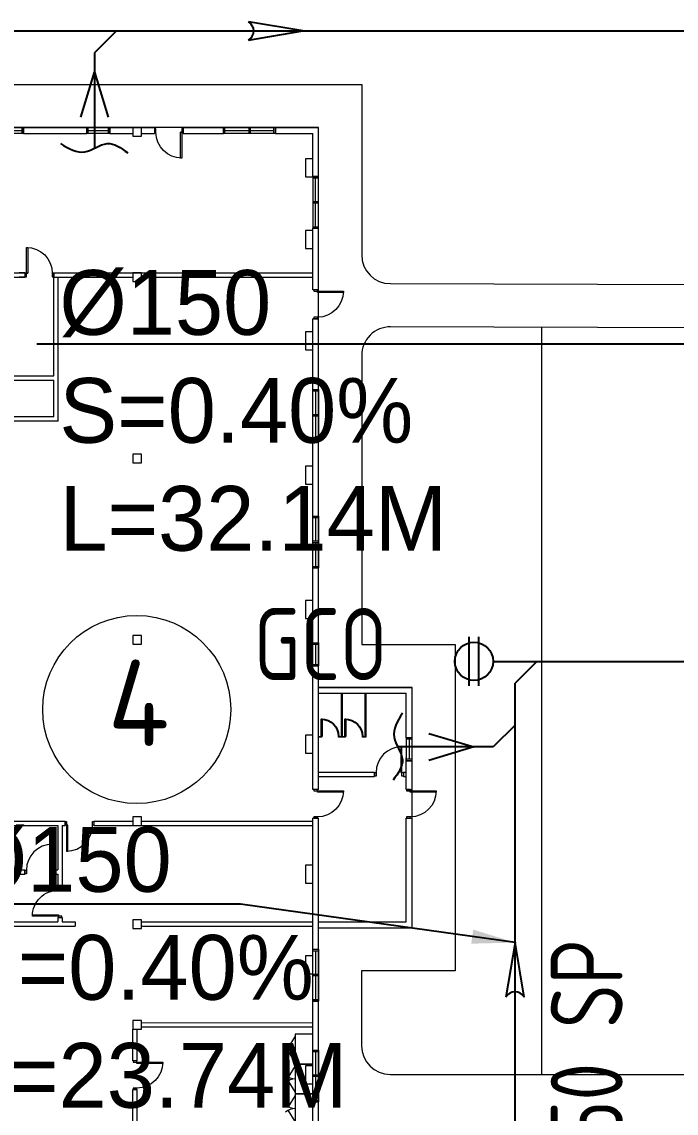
# Model space of a CAD drawing. Header units: metres. Extents: x 6917732 to 8046551, y 3602874 to 4094271.
# Drawn here: x 7194733 to 7217470, y 3899338 to 3937258 of the extents above; entities that cross this region are included whole.
import ezdxf

# ---------------------------------------------------------------- set-up
doc = ezdxf.new("R2010")
doc.units = ezdxf.units.M
doc.header["$LTSCALE"] = 0.5
doc.header["$MEASUREMENT"] = 0
doc.linetypes.add('03000 - Plant Layout 1$0$CENTER2', pattern=[1.125, 0.75, -0.125, 0.125, -0.125])
doc.linetypes.add('HIDDEN2', pattern=[4.7625, 3.175, -1.5875])
doc.layers.get('0').update_dxf_attribs({"linetype": 'CONTINUOUS'})
for name, color, linetype, lineweight in [('AN-TEXT', 7, 'CONTINUOUS', 40), ('CI-PED-FOOTPATH', 44, 'CONTINUOUS', 0), ('Sewer Line', 4, 'CONTINUOUS', 25)]:
    doc.layers.add(name, color=color, linetype=linetype, lineweight=lineweight)
for name, color, linetype in [('AR-E-OOF', 7, 'CONTINUOUS'), ('AR-P-CAB', 1, 'CONTINUOUS'), ('AR-P-FRM', 5, 'CONTINUOUS'), ('AR-P-WLI', 251, 'CONTINUOUS'), ('AR-P-WLX', 251, 'CONTINUOUS'), ('CI-CEN', 1, '03000 - Plant Layout 1$0$CENTER2'), ('P-Detl-Note', 2, 'CONTINUOUS'), ('RD-TXT', 7, 'CONTINUOUS'), ('TXT-BLDG NO', 20, 'CONTINUOUS')]:
    doc.layers.add(name, color=color, linetype=linetype)
doc.layers.get('CI-CEN').off()
doc.styles.add('3.5mm', font='ISO3098B.shx', dxfattribs={"height": 3.5})
doc.styles.add('BASE PLAN SEWER$0$Style-font061', font='font061.shx')
doc.styles.add('ROMANS', font='ROMANS.shx', dxfattribs={"width": 0.9})
doc.dimstyles.new('1-200', dxfattribs={"dimtxt": 3000, "dimasz": 3000, "dimexe": 1000, "dimexo": 1000, "dimgap": 1000, "dimtad": 1, "dimdec": 0, "dimdsep": 46, "dimtxsty": 'ROMANS', "dimcen": 0, "dimclrd": 5, "dimclre": 5, "dimclrt": 2, "dimadec": 0, "dimazin": 2, "dimtfac": 1, "dimtdec": 0, "dimtmove": 2, "dimatfit": 2, "dimfxl": 1, "dimtolj": 1, "dimtzin": 0, "dimlwd": -1, "dimlwe": -1, "dimarcsym": 0})

# ---------------------------------------------------------------- blocks, each defined once
blk = doc.blocks.new('flow direction')
at = {"layer": 'Sewer Line'}
for p, q in [((40, 70.2), (-380.3, 0)), ((-380.3, 0), (40, -70.2))]:
    blk.add_line(p, q, dxfattribs=at)
blk.add_arc((81.6, 0), 81.6, 120.66001, 239.33999, dxfattribs=at)
blk = doc.blocks.new('sdsxdc')
at = {"layer": 'CI-PED-FOOTPATH', "color": 15, "lineweight": 0}
for p, q in [((7191242, 3935083, 0), (7206542, 3935082, 0)), ((7206542, 3935082, 0), (7206542, 3929161, 0)), ((7207539, 3928160, 0), (7221861, 3928117, 0)), ((7221867, 3926617, 0), (7207545, 3926660, 0)), ((7212792, 3926626), (7212792, 3900674)), ((7206542, 3925661, 0), (7206542, 3915627, 0)), ((7206542, 3915627, 0), (7209792, 3915627, 0)), ((7209792, 3915627, 0), (7209791, 3904282, 0)), ((7209791, 3904282, 0), (7206541, 3904282, 0)), ((7206541, 3904282, 0), (7206541, 3901680, 0)), ((7207541, 3900680, 0), (7221860, 3900676, 0))]:
    blk.add_line(p, q, dxfattribs=at)
at = {"layer": 'CI-PED-FOOTPATH', "color": 15, "lineweight": 0, "elevation": 66}
blk.add_lwpolyline([(7192742, 3933583), (7192742, 3909533), (7186742, 3909533), (7186741, 3895233), (7192741, 3895233), (7192740, 3863083), (7205040, 3863082), (7205041, 3885732), (7208291, 3885732), (7208291, 3894077), (7205041, 3894077), (7205041, 3905782), (7208291, 3905782), (7208292, 3914127), (7205042, 3914127), (7205042, 3933582), (7192742, 3933583)], dxfattribs=at)
at = {"layer": 'CI-PED-FOOTPATH', "color": 15, "lineweight": 0}
for centre, start, end in [((7207542, 3929160, 0), 179.998, 269.8243), ((7207542, 3925660, 0), 89.8243, 179.998), ((7207541, 3901680, 0), 179.998, 269.991)]:
    blk.add_arc(centre, 1000, start, end, dxfattribs=at)
blk = doc.blocks.new('CMU-Dr_900')
at = {"color": 15, "lineweight": 0}
blk.add_line((0, 0), (-45, 0), dxfattribs=at)
for points in [[(-45, 0), (0, 0), (0, 900), (-45, 900)], [(-950, 0), (-900, 0), (-900, -125), (-950, -125)], [(0, 0), (50, 0), (50, -125), (0, -125)]]:
    blk.add_lwpolyline(points, close=True, dxfattribs=at)
blk.add_arc((0, 0), 900, 90, 180, dxfattribs=at)
blk = doc.blocks.new('Int-Dr_600_tpn')
blk.add_line((0, 0), (-15, 0))
blk.add_lwpolyline([(-15, 0), (0, 0), (0, 600), (-15, 600)], close=True)
blk.add_arc((0, 0), 600, 90, 180)
blk = doc.blocks.new('KDR-A-FP-01')
at = {"layer": 'AR-P-CAB', "color": 15, "lineweight": 0}
for p, q in [((31566, 11493), (31960, 11250)), ((32476, 11493), (32082, 11250)), ((32597, 11493), (32992, 11250)), ((33508, 11493), (33113, 11250)), ((33629, 11493), (34024, 11250)), ((34539, 11493), (34145, 11250))]:
    blk.add_line(p, q, dxfattribs=at)
for points in [[(1089, 12100), (1089, 11849), (1716, 11849), (1716, 12100)], [(3576, 12100), (3576, 11849), (4203, 11849), (4203, 12100)], [(7094, 12100), (7094, 11849), (7721, 11849), (7721, 12100)], [(11764, 12100), (11764, 11849), (12391, 11849), (12391, 12100)], [(16434, 12100), (16434, 11849), (17062, 11849), (17062, 12100)], [(21105, 12100), (21105, 11849), (21732, 11849), (21732, 12100)], [(25623, 12100), (25623, 11849), (26251, 11849), (26251, 12100)], [(28777, 12100), (28777, 11849), (29405, 11849), (29405, 12100)], [(32599, 12100), (32599, 11849), (33226, 11849), (33226, 12100)]]:
    blk.add_lwpolyline(points, dxfattribs=at)
for points in [[(31505, 12100), (31505, 11493), (32537, 11493), (32537, 12100)], [(32537, 12100), (32537, 11493), (33568, 11493), (33568, 12100)], [(33568, 12100), (33568, 11493), (34600, 11493), (34600, 12100)]]:
    blk.add_lwpolyline(points, close=True, dxfattribs=at)
for centre, start, end in [((31493, 11496), 320.36, 359.6733), ((32549, 11496), 180.3267, 219.64), ((32525, 11496), 320.36, 359.6733), ((33580, 11496), 180.3267, 219.64), ((33556, 11496), 320.36, 359.6733), ((34612, 11496), 180.3267, 219.64)]:
    blk.add_arc(centre, 528, start, end, dxfattribs=at)
at = {"layer": 'AR-P-FRM', "color": 15, "lineweight": 0}
for p, q in [((21250, 15550), (21250, 15350)), ((21950, 15550), (21950, 15350)), ((21250, 15450), (21950, 15450)), ((1750, 12100), (1750, 12300)), ((2575, 12200), (1750, 12200)), ((2575, 12300), (2575, 12100)), ((2625, 12300), (2625, 12100)), ((3450, 12200), (2625, 12200)), ((3450, 12100), (3450, 12300)), ((9150, 12100), (9150, 12300)), ((9150, 12200), (9975, 12200)), ((9975, 12300), (9975, 12100)), ((10025, 12300), (10025, 12100)), ((10025, 12200), (10850, 12200)), ((10850, 12100), (10850, 12300)), ((13550, 12100), (13550, 12300)), ((13550, 12200), (14375, 12200)), ((14375, 12300), (14375, 12100)), ((14425, 12300), (14425, 12100)), ((14425, 12200), (15250, 12200)), ((15250, 12100), (15250, 12300)), ((17950, 12100), (17950, 12300)), ((17950, 12200), (18650, 12200)), ((18650, 12100), (18650, 12300)), ((28600, 12100), (28600, 12300)), ((28600, 12200), (29425, 12200)), ((29425, 12300), (29425, 12100)), ((29475, 12300), (29475, 12100)), ((29475, 12200), (30300, 12200)), ((30300, 12100), (30300, 12300)), ((32100, 12100), (32100, 12300)), ((32100, 12200), (32925, 12200)), ((32925, 12300), (32925, 12100)), ((32975, 12300), (32975, 12100)), ((32975, 12200), (33800, 12200)), ((33800, 12100), (33800, 12300)), ((200, 10750), (0, 10750)), ((100, 9925), (100, 10750)), ((0, 9925), (200, 9925)), ((0, 9875), (200, 9875)), ((100, 9050), (100, 9875)), ((200, 9050), (0, 9050)), ((200, 5000), (0, 5000)), ((100, 4300), (100, 5000)), ((200, 4300), (0, 4300)), ((200, 2000), (0, 2000)), ((100, 1300), (100, 2000))]:
    blk.add_line(p, q, dxfattribs=at)
for points in [[(22000, 15550), (21200, 15550), (21200, 15350), (22000, 15350)], [(1700, 12100), (3500, 12100), (3500, 12300), (1700, 12300)], [(10900, 12100), (9100, 12100), (9100, 12300), (10900, 12300)], [(15300, 12100), (13500, 12100), (13500, 12300), (15300, 12300)], [(18700, 12100), (17900, 12100), (17900, 12300), (18700, 12300)], [(30350, 12100), (28550, 12100), (28550, 12300), (30350, 12300)], [(33850, 12100), (32050, 12100), (32050, 12300), (33850, 12300)], [(200, 10800), (200, 9000), (0, 9000), (0, 10800)], [(200, 5050), (200, 4250), (0, 4250), (0, 5050)], [(200, 2050), (200, 1250), (0, 1250), (0, 2050)]]:
    blk.add_lwpolyline(points, close=True, dxfattribs=at)
at = {"layer": 'AR-P-WLI', "color": 15, "lineweight": 0}
for points in [[(19655, 13950), (21155, 13950), (21155, 13925), (19655, 13925)], [(21155, 13825), (21155, 13950), (21180, 13950), (21180, 13825)], [(19655, 13125), (21155, 13125), (21155, 13100), (19655, 13100)], [(21155, 13000), (21155, 13225), (21180, 13225), (21180, 13000)], [(21155, 12300), (21155, 12400), (21180, 12400), (21180, 12300)]]:
    blk.add_lwpolyline(points, close=True, dxfattribs=at)
at = {"layer": 'AR-P-WLX', "color": 15, "lineweight": 0}
for p, q in [((19455, 12300), (19455, 15550)), ((21200, 15550), (19455, 15550)), ((21200, 15550), (21200, 15350)), ((22000, 15550), (22000, 15350)), ((23000, 15550), (22000, 15550)), ((23000, 15350), (23000, 15550)), ((27800, 15550), (24000, 15550)), ((24000, 15350), (24000, 15550)), ((27800, 12300), (27800, 15550)), ((19655, 12300), (19655, 15350)), ((21200, 15350), (19655, 15350)), ((23000, 15350), (21895, 15350)), ((22400, 15250), (22400, 15350)), ((22400, 15250), (22550, 15250)), ((22550, 15250), (22550, 15350)), ((27600, 15350), (24000, 15350)), ((27600, 12300), (27600, 15350)), ((22400, 12300), (22400, 14250)), ((22400, 14250), (22550, 14250)), ((22550, 12300), (22550, 14250)), ((1700, 12300), (0, 12300)), ((0, 10800), (0, 12300)), ((1700, 12100), (1700, 12300)), ((3500, 12100), (3500, 12300)), ((5639, 12300), (3500, 12300)), ((5639, 12300), (5639, 12100)), ((9100, 12300), (6639, 12300)), ((6639, 12300), (6639, 12100)), ((9100, 12100), (9100, 12300)), ((13500, 12300), (10900, 12300)), ((10900, 12100), (10900, 12300)), ((13500, 12100), (13500, 12300)), ((15300, 12100), (15300, 12300)), ((17900, 12300), (15300, 12300)), ((17900, 12100), (17900, 12300)), ((23000, 12300), (18700, 12300)), ((18700, 12100), (18700, 12300)), ((23000, 12300), (23000, 12100)), ((24000, 12300), (24000, 12100)), ((28550, 12300), (24000, 12300)), ((28550, 12100), (28550, 12300)), ((32050, 12300), (30350, 12300)), ((30350, 12100), (30350, 12300)), ((32050, 12100), (32050, 12300)), ((35350, 12300), (33850, 12300)), ((33850, 12100), (33850, 12300)), ((1700, 12100), (200, 12100)), ((200, 10800), (200, 12100)), ((5639, 12100), (3500, 12100)), ((5050, 3100), (5050, 12100)), ((5200, 6150), (5200, 12100)), ((9100, 12100), (6639, 12100)), ((13500, 12100), (10900, 12100)), ((17900, 12100), (15300, 12100)), ((23000, 12100), (18700, 12100)), ((28550, 12100), (24000, 12100)), ((24100, 6150), (24100, 12100)), ((24250, 6150), (24250, 12100)), ((27600, 6150), (27600, 12100)), ((27750, 6150), (27750, 12100)), ((32050, 12100), (30350, 12100)), ((31100, 6150), (31100, 12100)), ((31250, 6150), (31250, 12100)), ((35350, 12100), (33850, 12100)), ((200, 10800), (0, 10800)), ((0, 7600), (0, 9000)), ((200, 9000), (0, 9000)), ((200, 7600), (200, 9000)), ((0, 7600), (200, 7600)), ((0, 6600), (200, 6600)), ((0, 5050), (0, 6600)), ((200, 6150), (200, 6600)), ((200, 5050), (200, 5850)), ((5200, 3100), (5200, 5850)), ((24100, 4498), (24100, 5850)), ((24250, 4498), (24250, 5850)), ((32425, 6000), (31325, 6000)), ((32425, 5850), (31325, 5850)), ((32425, 6000), (32425, 5850)), ((34525, 6000), (33425, 6000)), ((33425, 6000), (33425, 5850)), ((34525, 5850), (33425, 5850)), ((200, 5050), (0, 5050)), ((0, 2050), (0, 4250)), ((200, 4250), (0, 4250)), ((200, 2050), (200, 4250)), ((24100, 4498), (24250, 4498)), ((27600, 3398), (27600, 3850)), ((27600, 3850), (27750, 3850)), ((27750, 200), (27750, 3850)), ((24100, 200), (24100, 3498)), ((24100, 3498), (24250, 3498)), ((24250, 3398), (24250, 3498)), ((10200, 3250), (5200, 3250)), ((8630, 3100), (5200, 3100)), ((8630, 200), (8630, 3100)), ((10050, 3100), (8780, 3100)), ((8780, 200), (8780, 3100)), ((24250, 3398), (26450, 3398)), ((24250, 200), (24250, 3248)), ((24250, 3248), (25790, 3248)), ((25790, 3098), (25790, 3248)), ((25790, 3098), (25940, 3098)), ((25940, 3248), (26450, 3248)), ((25940, 3098), (25940, 3248)), ((26450, 3248), (26450, 3398)), ((27450, 3248), (27450, 3398)), ((27450, 3398), (27600, 3398)), ((27450, 3248), (27600, 3248)), ((27600, 200), (27600, 3248)), ((200, 2050), (0, 2050)), ((5050, 200), (5050, 2100)), ((5200, 200), (5200, 2100)), ((25790, 200), (25790, 2098)), ((25790, 2098), (25940, 2098)), ((25940, 200), (25940, 2098))]:
    blk.add_line(p, q, dxfattribs=at)
at = {"layer": 'AR-P-WLX', "color": 15, "lineweight": 0, "extrusion": (-1.02792e-06, 6.3374e-07, 1)}
for p, q in [((5050, 3100, 0), (5200, 3100)), ((5050, 2100, 0), (5050, 1900, 0)), ((5050, 2100, 0), (5200, 2100, 0)), ((5200, 2100, 0), (5200, 1900, 0))]:
    blk.add_line(p, q, dxfattribs=at)
at = {"layer": 'AR-P-WLX', "color": 15, "lineweight": 0, "extrusion": (-8.30831e-07, -1.97091e-07, 1)}
for p, q in [((10050, 3100), (10050, 200)), ((10200, 3250, 0), (10200, 200, 0))]:
    blk.add_line(p, q, dxfattribs=at)
at = {"layer": 'AR-P-WLX', "color": 15, "lineweight": 0}
for points in [[(0, 5850), (300, 5850), (300, 6150), (0, 6150)], [(5050, 5850), (5350, 5850), (5350, 6150), (5050, 6150)], [(11350, 5850), (11650, 5850), (11650, 6150), (11350, 6150)], [(17650, 5850), (17950, 5850), (17950, 6150), (17650, 6150)], [(23950, 5850), (24250, 5850), (24250, 6150), (23950, 6150)], [(27525, 5850), (27825, 5850), (27825, 6150), (27525, 6150)], [(31025, 5850), (31325, 5850), (31325, 6150), (31025, 6150)]]:
    blk.add_lwpolyline(points, close=True, dxfattribs=at)
at = {"layer": 'AR-P-FRM', "color": 15, "lineweight": 0, "extrusion": (2.11758e-22, 2.64698e-23, -1), "zscale": -1}
for p in [(-23050, 15487), (-5689, 12263), (-23050, 12263), (-32475, 5988)]:
    blk.add_blockref('CMU-Dr_900', p, dxfattribs=at)
at = {"layer": 'AR-P-FRM', "color": 15, "lineweight": 0}
for p, rotation in [((22412, 15200), 90), ((24237, 3548), 270), ((25802, 3048), 90)]:
    blk.add_blockref('CMU-Dr_900', p, dxfattribs=dict(at, rotation=rotation))
at = {"layer": 'AR-P-FRM', "color": 15, "lineweight": 0, "extrusion": (1.05879e-22, 0, -1), "zscale": -1, "rotation": 90}
blk.add_blockref('CMU-Dr_900', (-162, 7550), dxfattribs=at)
at = {"layer": 'AR-P-FRM', "color": 15, "lineweight": 0, "extrusion": (1.02792e-06, -6.3374e-07, -1), "zscale": -1, "rotation": 270}
blk.add_blockref('CMU-Dr_900', (-5062, 2150, 0), dxfattribs=at)
at = {"layer": 'AR-P-FRM', "color": 15, "lineweight": 0, "extrusion": (0, -2.91168e-22, -1), "zscale": -1, "rotation": 180}
blk.add_blockref('CMU-Dr_900', (-27400, 3261), dxfattribs=at)
at = {"layer": 'AR-P-WLI', "color": 15, "lineweight": 0, "extrusion": (0, -5.29396e-23, -1), "zscale": -1, "rotation": 270}
for p in [(-21155, 13225), (-21155, 12400)]:
    blk.add_blockref('Int-Dr_600_tpn', p, dxfattribs=at)
blk = doc.blocks.new('A$C65520D9C')
at = {"layer": 'AR-E-OOF', "extrusion": (1.97062e-07, -8.30838e-07, 1), "rotation": 269.997975879109}
blk.add_blockref('KDR-A-FP-01', (-301913, -133983, 33), dxfattribs=at)
at = {"layer": 'CI-CEN', "color": 8, "linetype": 'HIDDEN2', "lineweight": 0, "ltscale": 2000}
blk.add_blockref('sdsxdc', (-7494656, -4067566, -33), dxfattribs=at)
blk = doc.blocks.new('A$C021B369C')
at = {"layer": 'RD-TXT', "color": 2}
blk.add_blockref('A$C65520D9C', (0, 0), dxfattribs=at)

msp = doc.modelspace()

# ---------------------------------------------------------------- linework, layer by layer
at = {"layer": 'AN-TEXT', "color": 2, "lineweight": 15}
msp.add_circle((7198725.6, 3913363.5, 32.9), 3267.7, dxfattribs=at)
at = {"layer": 'Sewer Line'}
for p, q in [((7181831.7, 3936940.3, -150), (7220415.2, 3936942.7, 1.8)), ((7198021.7, 3936941.8, 65.8), (7197258.8, 3936178.8, 65.8)), ((7197258.8, 3936178.8, 65.8), (7197258.7, 3932864.4, 65.8)), ((7196784.8, 3933948.6, 65.8), (7197258.8, 3935512.4, 65.8)), ((7197258.8, 3935512.4, 65.8), (7197732.7, 3933948.6, 65.8)), ((7210274.7, 3914181.4, -3.5), (7210274.7, 3915893.9, -3.5)), ((7210612.2, 3914181.4, -3.5), (7210612.2, 3915893.9, -3.5)), ((7211107.6, 3915037, -3.5), (7277454.9, 3915039, 87.1)), ((7212633.6, 3915037, -1.4), (7211870.6, 3914274, -1.4)), ((7211870.6, 3891297.8, 65.8), (7211870.6, 3914274, -1.4)), ((7208878.5, 3912535.7, 65.8), (7210442.4, 3912061.8, 65.8)), ((7211871.7, 3912824.8, 65.8), (7211108.7, 3912061.8, 65.8)), ((7211108.7, 3912061.8, 65.8), (7207794.3, 3912061.8, 65.8)), ((7210442.4, 3912061.8, 65.8), (7208878.5, 3911587.8, 65.8))]:
    msp.add_line(p, q, dxfattribs=at)
msp.add_circle((7210443.4, 3915037.6, -3.5), 664.2, dxfattribs=at)
for points in [[(7196080.4, 3933027.9, 65.8), (7196922.1, 3932736.8, 65.8), (7197699.1, 3933027.9, 65.8), (7198411.3, 3932704.4, 65.8)], [(7207957.8, 3913240.1, 65.8), (7207666.7, 3912398.4, 65.8), (7207957.8, 3911621.4, 65.8), (7207634.3, 3910909.2, 65.8)]]:
    msp.add_spline(points, degree=3, dxfattribs=at)

# ---------------------------------------------------------------- block references
at = {"layer": 'RD-TXT', "color": 2, "lineweight": -3}
msp.add_blockref('A$C021B369C', (7494655.6, 4067566.2, 32.9), dxfattribs=at)
at = {"layer": 'Sewer Line', "xscale": 4.5, "yscale": 4.5, "zscale": 4.5}
for p, rotation in [((7202790.5, 3936941.7, -60.8), 180), ((7211870.6, 3903553.8, 24.9), 270)]:
    msp.add_blockref('flow direction', p, dxfattribs=dict(at, rotation=rotation))

# ---------------------------------------------------------------- texts
at = {"layer": 'P-Detl-Note', "ltscale": 10, "char_height": 2250, "width": 22122.162, "attachment_point": 1, "style": 'BASE PLAN SEWER$0$Style-font061'}
for s, insert in [('%%C150\\PS=0.40%\\PL=32.14M', (7196038.6, 3928632.4, -38371.4)), ('%%C150\\PS=0.40%\\PL=23.74M', (7192580.6, 3909280.2, 98.8))]:
    msp.add_mtext(s, dxfattribs=dict(at, insert=insert))
at = {"layer": 'RD-TXT', "color": 2, "style": '3.5mm', "width": 0.8}
msp.add_text('GCO', height=2500, dxfattribs=at).set_placement((7202797.2, 3914384, -38348.3))
msp.add_text('%%C150 SP', height=2500, rotation=90, dxfattribs=at).set_placement((7215609.6, 3895782.2, -37801.7))
at = {"layer": 'TXT-BLDG NO', "insert": (7197713.7, 3915093.7, 32.9), "char_height": 3000, "attachment_point": 1, "style": '3.5mm'}
msp.add_mtext_dynamic_manual_height_columns('4', width=34795.731, gutter_width=20, heights=[0], dxfattribs=at)

# ---------------------------------------------------------------- leaders
at = {"layer": 'RD-TXT', "color": 3, "lineweight": -3}
for points in [[(7263367.9, 3926059.1, -381.9), (7195259.3, 3926059.1, -381.9)], [(7247988.6, 3926059.1, -381.9), (7195259.3, 3926059.1, -381.9)], [(7221178.2, 3926058.1, -26.9), (7195259.3, 3926059.1, -26.9)], [(7236557.4, 3926057.7, -381.9), (7195259.3, 3926059.1, -381.9)], [(7211870.6, 3905265, 100.9), (7202327, 3906594.7, 100.9), (7192777.6, 3906594.7, 100.9)]]:
    msp.add_leader(points, dimstyle='1-200', override={"dimasz": 1500, "dimexe": 100, "dimexo": 100, "dimgap": 1000, "dimtad": 0, "dimaunit": 1, "dimadec": 3, "dimfxl": 10, "dimtfill": 1, "dimarcsym": 2}, dxfattribs=at)

doc.saveas('drawing.dxf')
